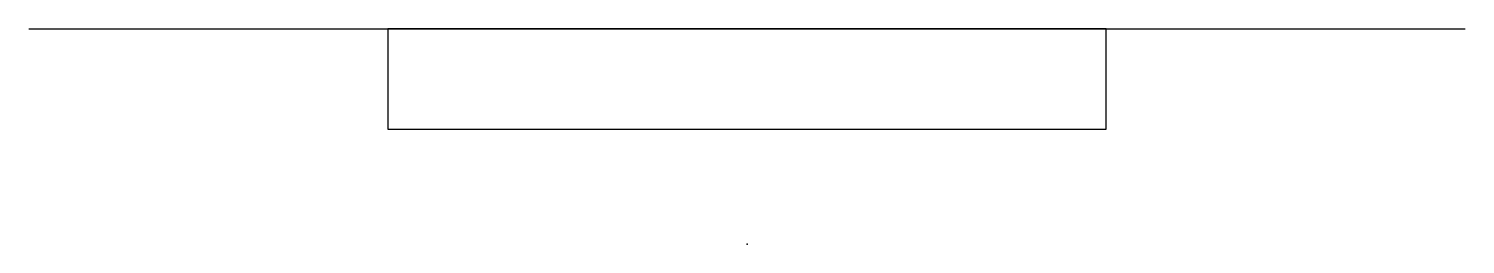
# Model space of a CAD drawing. Header units: millimetres. Extents: x -10 to 10, y 0 to 3.
import ezdxf

# ---------------------------------------------------------------- set-up
doc = ezdxf.new("R2010")
doc.units = ezdxf.units.MM
doc.layers.get('0').update_dxf_attribs({"linetype": 'CONTINUOUS'})

msp = doc.modelspace()

# ---------------------------------------------------------------- linework, layer by layer
msp.add_line((-10, 3), (10, 3))
msp.add_lwpolyline([(5, 3), (-5, 3), (-5, 1.6), (5, 1.6)], close=True)
msp.add_point((0, 0))

doc.saveas('drawing.dxf')
